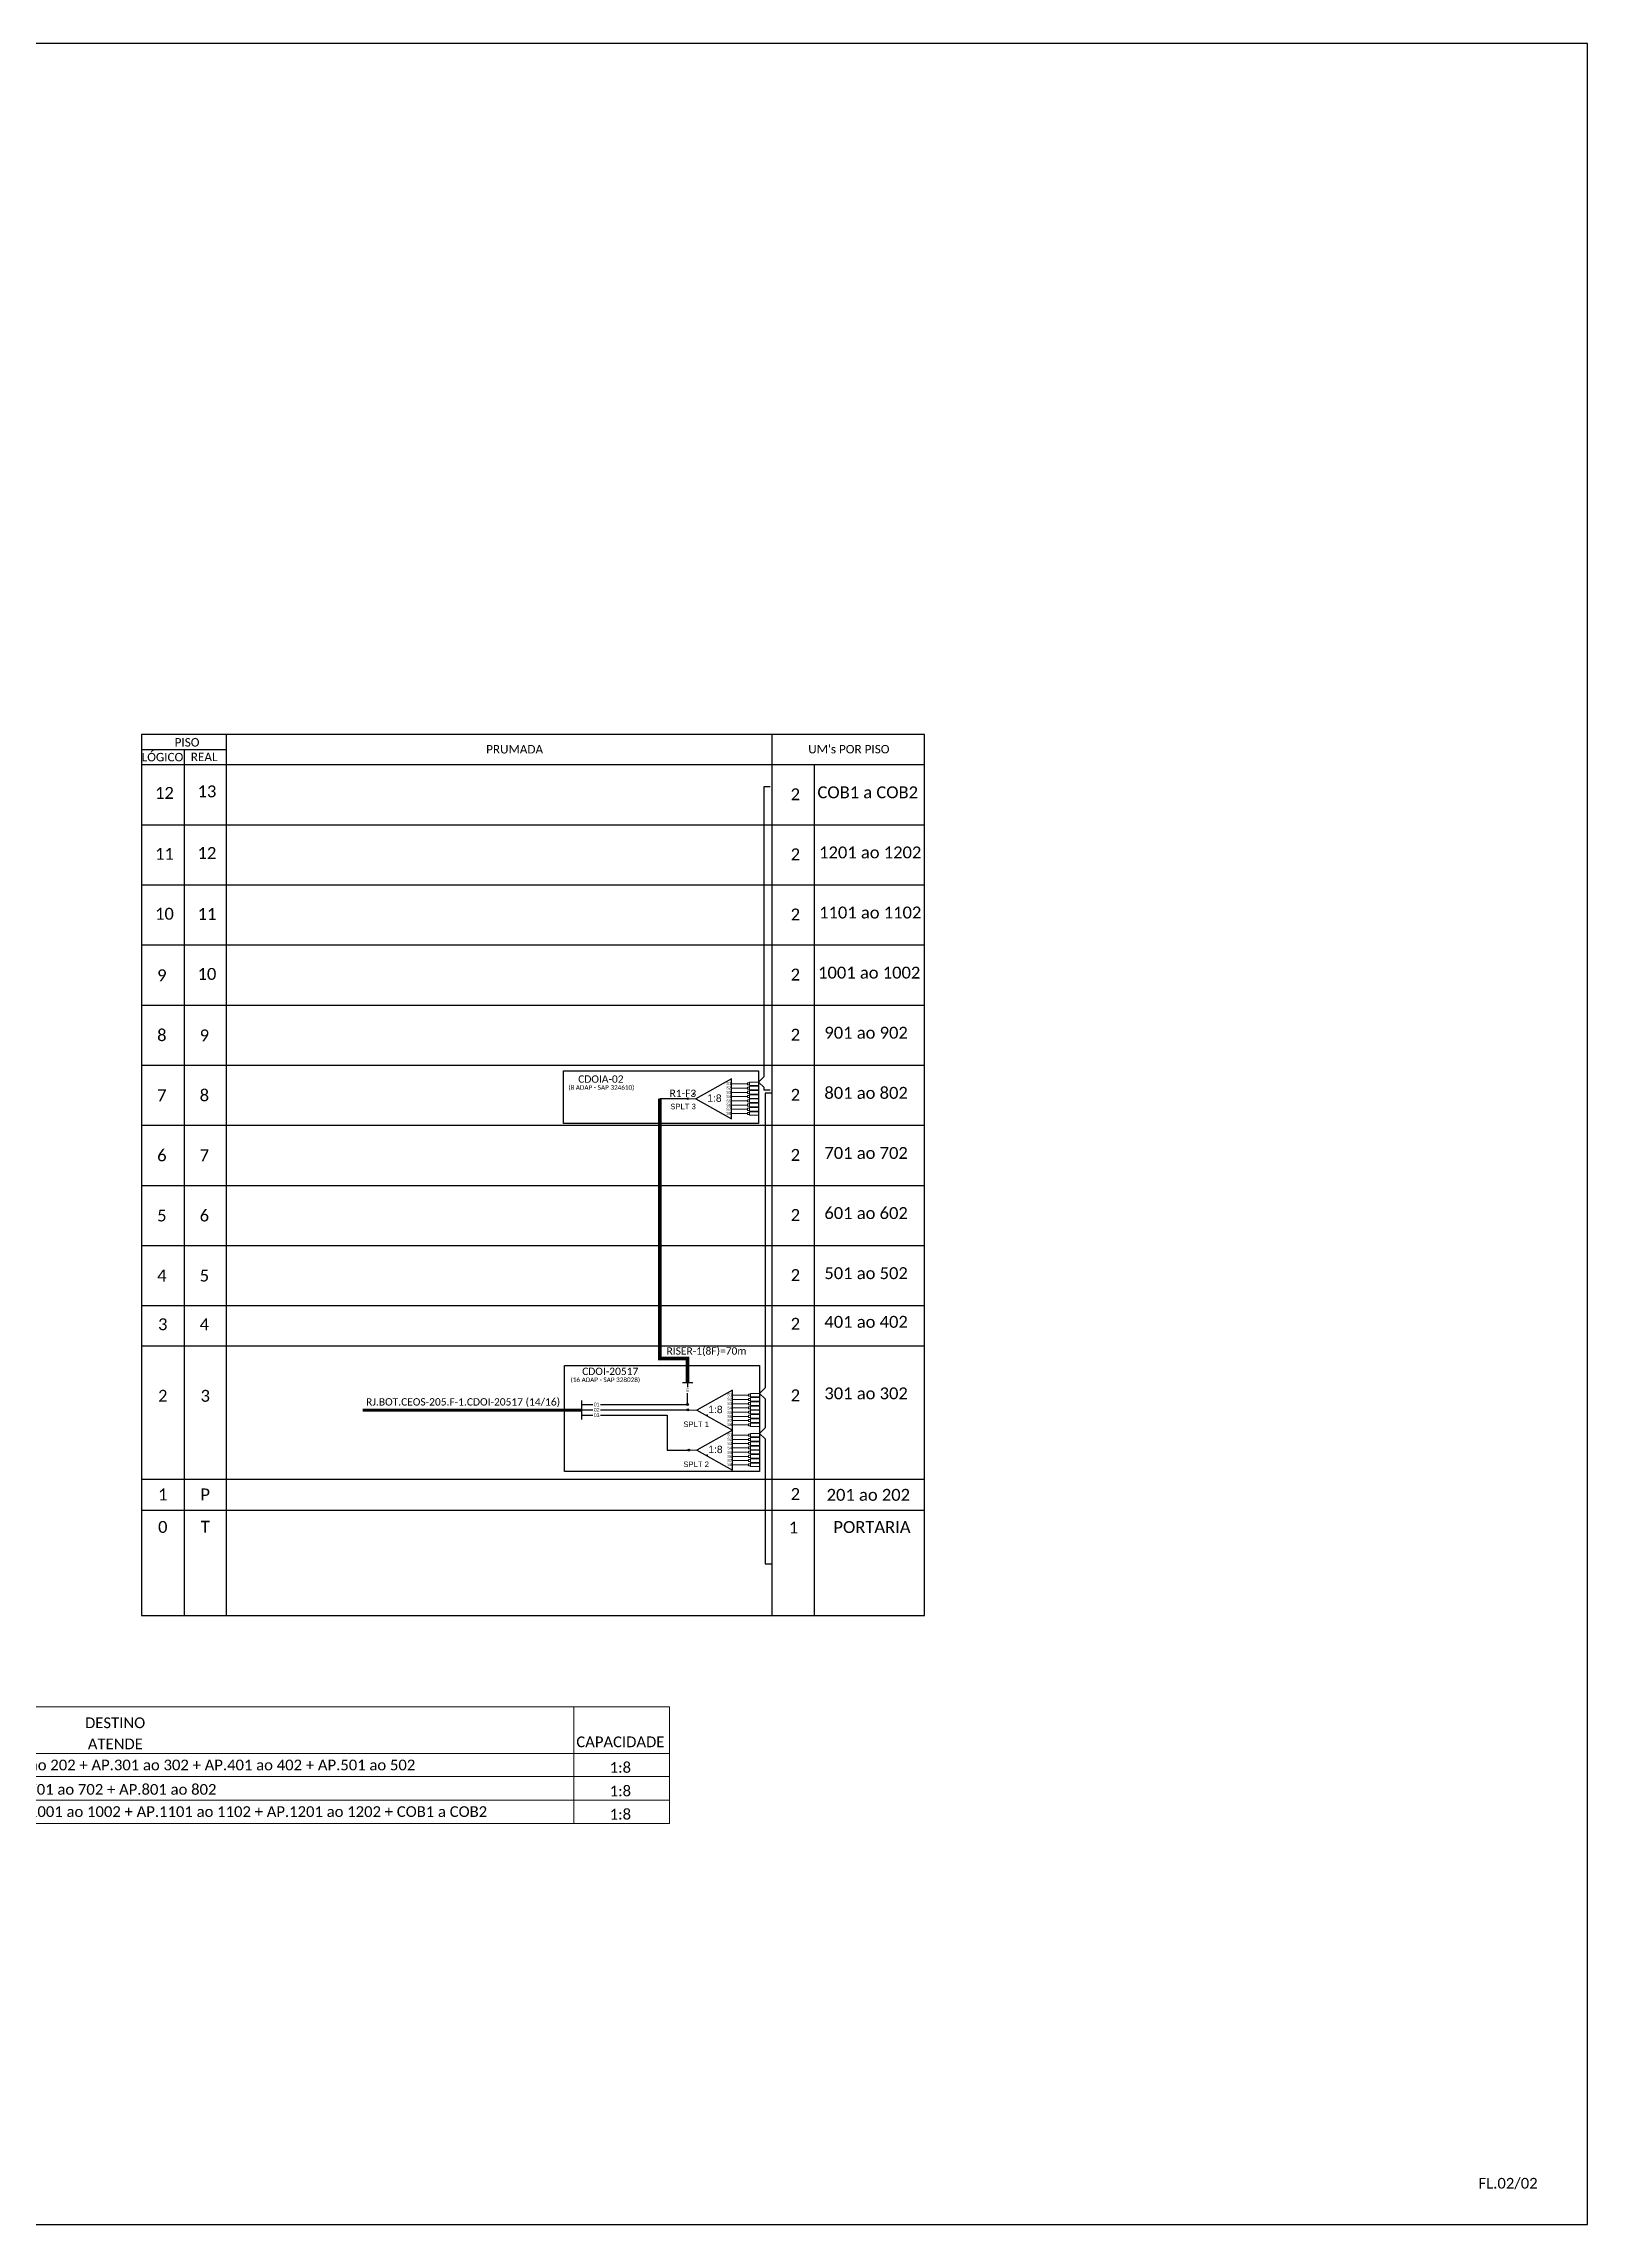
# Model space of a CAD drawing. Header units: metres. Extents: x -1286 to 444, y -500 to 94.
# Drawn here: x 23 to 444, y -500 to 94 of the extents above; entities that cross this region are included whole.
import ezdxf
from ezdxf.enums import TextEntityAlignment as Align

# ---------------------------------------------------------------- set-up
doc = ezdxf.new("R2010")
doc.units = ezdxf.units.M
doc.layers.add('(Notas)', color=7, linetype='Continuous', lineweight=0)
doc.layers.add('_NUMERAÇÃO_', color=34, linetype='Continuous', lineweight=0)
doc.styles.add('ARIAL', font='arial.ttf')
doc.styles.add('WMF-Calibri0', font='calibri.ttf')

# ---------------------------------------------------------------- blocks, each defined once
blk = doc.blocks.new('SPLT_1-8_SC-APC')
at = {"color": 1}
blk.add_lwpolyline([(-7.37, -2.1), (-17.04, -7.55), (-7.37, -13), (-7.37, -2.1)], dxfattribs=at)
at = {"color": 3, "lineweight": 0}
for points in [[(-2.99, -3.51), (-7.37, -3.51)], [(-7.37, -4.66), (-2.99, -4.66)], [(-7.37, -5.82), (-2.99, -5.82)], [(-2.41, -3.02), (-2.41, -4)], [(-2.41, -3.02), (0, -3.02)], [(-2.41, -4), (0, -4)], [(-2.41, -4.17), (-2.41, -5.16)], [(-2.41, -4.17), (0, -4.17)], [(-2.41, -5.16), (0, -5.16)], [(-2.41, -5.32), (-2.41, -6.31)], [(-2.41, -5.32), (0, -5.32)], [(-7.37, -6.97), (-2.99, -6.97)], [(-7.37, -8.12), (-2.99, -8.12)], [(-7.37, -9.28), (-2.99, -9.28)], [(-7.37, -10.43), (-2.99, -10.43)], [(-7.37, -11.58), (-2.99, -11.58)], [(-2.41, -6.31), (0, -6.31)], [(-2.41, -6.48), (-2.41, -7.46)], [(-2.41, -6.48), (0, -6.48)], [(-2.41, -7.46), (0, -7.46)], [(-2.41, -7.63), (-2.41, -8.62)], [(-2.41, -7.63), (0, -7.63)], [(-2.41, -8.62), (0, -8.62)], [(-2.41, -8.78), (-2.41, -9.77)], [(-2.41, -8.78), (0, -8.78)], [(-2.41, -9.77), (0, -9.77)], [(-2.41, -9.94), (-2.41, -10.92)], [(-2.41, -9.94), (0, -9.94)], [(-2.41, -10.92), (0, -10.92)], [(-2.41, -11.09), (-2.41, -12.08)], [(-2.41, -11.09), (0, -11.09)], [(-2.41, -12.08), (0, -12.08)]]:
    blk.add_lwpolyline(points, dxfattribs=at)
for points in [[(-2.99, -3.22), (-2.41, -3.22), (-2.41, -3.8), (-2.99, -3.8)], [(-2.99, -4.38), (-2.41, -4.38), (-2.41, -4.95), (-2.99, -4.95)], [(-2.99, -5.53), (-2.41, -5.53), (-2.41, -6.1), (-2.99, -6.1)], [(-2.99, -6.68), (-2.41, -6.68), (-2.41, -7.26), (-2.99, -7.26)], [(-2.99, -7.84), (-2.41, -7.84), (-2.41, -8.41), (-2.99, -8.41)], [(-2.99, -8.99), (-2.41, -8.99), (-2.41, -9.56), (-2.99, -9.56)], [(-2.99, -10.14), (-2.41, -10.14), (-2.41, -10.72), (-2.99, -10.72)], [(-2.99, -11.3), (-2.41, -11.3), (-2.41, -11.87), (-2.99, -11.87)]]:
    blk.add_lwpolyline(points, close=True, dxfattribs=at)
at = {"color": 1, "lineweight": 0}
blk.add_lwpolyline([(-17.04, -7.55), (-19.26, -7.55)], dxfattribs=at)
at = {"color": 1, "style": 'ARIAL'}
for s, height, p in [('S1', 0.75, (-8.74, -3.78)), ('S2', 0.75, (-8.74, -4.97)), ('S3', 0.75, (-8.74, -6.18)), ('1:8', 2, (-13.91, -8.4)), ('S4', 0.75, (-8.74, -7.36)), ('S5', 0.75, (-8.74, -8.57)), ('S6', 0.75, (-8.74, -9.69)), ('S7', 0.75, (-8.74, -10.78)), ('S8', 0.75, (-8.74, -11.9))]:
    blk.add_text(s, height=height, dxfattribs=at).set_placement(p)
blk = doc.blocks.new('SPLITTER FUTURO')
blk.add_point((0, 0))
at = {"style": 'ARIAL', "text_generation_flag": 6, "flags": 4}
for tag, p, height in [('SPLT', (-6.22, -4.1), 1.5), ('INSTAL.', (-6.25, -6.09), 1.25)]:
    blk.add_attdef(tag, p, '', height=height, rotation=180, dxfattribs=at)
blk = doc.blocks.new('SPLITTER_')
blk.add_point((0, 0))
at = {"style": 'ARIAL', "flags": 4}
blk.add_attdef('SPLT', (0, -3.26), '', height=1.5, dxfattribs=at)

msp = doc.modelspace()

# ---------------------------------------------------------------- hatches: boundary and pattern name
h = msp.add_hatch(color=3)
h.dxf.hatch_style = 1
edge = h.paths.add_edge_path()
edge.add_arc((198.86, -193.19), 0.242, 0, 360)
h = msp.add_hatch(color=3)
h.dxf.hatch_style = 1
edge = h.paths.add_edge_path()
edge.add_arc((198.83, -276.48), 0.256, 0, 360)
h = msp.add_hatch(color=3)
h.dxf.hatch_style = 1
edge = h.paths.add_edge_path()
edge.add_arc((198.88, -277.95), 0.256, 0, 360)
h = msp.add_hatch(color=3)
h.dxf.hatch_style = 1
edge = h.paths.add_edge_path()
edge.add_arc((199.16, -288.88), 0.256, 0, 360)

# ---------------------------------------------------------------- linework, layer by layer
at = {"layer": '(Notas)', "lineweight": 0}
msp.add_line((167.88, -390.59), (167.88, -358.79), dxfattribs=at)
msp.add_lwpolyline([(193.88, -358.79), (193.88, -390.59)], dxfattribs=at)
at = {"color": 5}
for p, q in [((198.86, -193.19), (191.29, -193.19)), ((198.83, -276.48), (198.83, -273.43))]:
    msp.add_line(p, q, dxfattribs=at)
at = {"color": 1}
msp.add_line((169.9, -275.41), (169.9, -280.59), dxfattribs=at)
msp.add_lwpolyline([(-397.08, -499.81), (443.92, -499.81), (443.92, 94.19), (-397.08, 94.19)], close=True)
at = {"color": 0}
for points in [[(263.4, -93.97), (50.09, -93.97)], [(50.09, -98.08), (73.24, -98.08)], [(50.09, -102.2), (263.4, -102.2)]]:
    msp.add_lwpolyline(points, dxfattribs=at)
for points in [[(50.09, -93.97), (50.09, -102.2)], [(73.24, -102.2), (73.24, -93.97)], [(221.81, -93.97), (221.81, -102.2)], [(263.4, -102.2), (263.4, -93.97)], [(61.66, -98.08), (61.66, -102.2)], [(50.09, -102.2), (263.4, -102.2)], [(50.09, -102.2), (50.09, -333.96), (263.4, -333.96), (263.4, -102.2)], [(61.66, -102.2), (61.66, -333.96)], [(73.24, -333.96), (73.24, -102.2)], [(221.81, -102.2), (221.81, -333.96)], [(233.39, -333.96), (233.39, -102.2)], [(50.09, -118.57), (263.4, -118.57)], [(50.09, -134.94), (263.4, -134.94)], [(50.09, -151.31), (263.4, -151.31)], [(50.09, -167.68), (263.4, -167.68)], [(50.09, -184.06), (263.4, -184.06)], [(50.09, -200.43), (263.4, -200.43)], [(50.09, -216.8), (263.4, -216.8)], [(50.09, -233.17), (263.4, -233.17)], [(50.09, -249.54), (263.4, -249.54)], [(50.09, -260.46), (263.4, -260.46)], [(50.09, -296.8), (263.4, -296.8)], [(50.09, -305.26), (263.4, -305.26)]]:
    msp.add_lwpolyline(points)
at = {"color": 3}
for points in [[(221.34, -190.88), (219.69, -190.88), (219.69, -190.17), (218.12, -188.66), (219.69, -187.15), (219.69, -108.13), (221.34, -108.13)], [(221.62, -191.69), (219.97, -191.69), (219.96, -271.95), (218.39, -273.45), (219.96, -274.96), (219.96, -282.85), (218.39, -284.35), (219.96, -285.86), (219.96, -319.89), (221.61, -319.89)], [(169.9, -276.48), (173.06, -276.48)], [(169.9, -277.94), (173.06, -277.94)], [(175.13, -276.48), (198.83, -276.48)]]:
    msp.add_lwpolyline(points, dxfattribs=at)
at = {"color": 1}
for points in [[(164.99, -185.64), (218.12, -185.64), (218.12, -199.96), (164.99, -199.96)], [(165.27, -265.85), (218.39, -265.85), (218.39, -294.7), (165.27, -294.7)]]:
    msp.add_lwpolyline(points, close=True, dxfattribs=at)
at = {"color": 5, "const_width": 1}
msp.add_lwpolyline([(198.82, -270.47), (198.82, -263.95), (191.29, -263.95), (191.29, -193.19)], dxfattribs=at)
at = {"color": 5}
for points in [[(197.47, -270.47), (200.26, -270.47)], [(198.82, -270.47), (198.82, -271.79)]]:
    msp.add_lwpolyline(points, dxfattribs=at)
at = {"color": 1}
msp.add_lwpolyline([(110.34, -278.04, 0.8, 0.8, 0), (169.9, -278, 0.8, 0.8, 0)], format="xyseb", dxfattribs=at)
at = {"color": 2}
for points in [[(169.9, -277.94), (173.06, -277.94)], [(175.13, -277.94), (198.88, -277.95)]]:
    msp.add_lwpolyline(points, dxfattribs=at)
at = {"color": 7}
for points in [[(169.9, -279.41), (173.06, -279.41)], [(175.13, -279.41), (193.27, -279.41), (193.27, -288.88), (199.13, -288.88)]]:
    msp.add_lwpolyline(points, dxfattribs=at)
at = {"color": 3}
for centre, radius in [((198.86, -193.19), 0.242), ((198.83, -276.48), 0.256), ((198.88, -277.95), 0.256), ((199.16, -288.88), 0.256)]:
    msp.add_circle(centre, radius, dxfattribs=at)
at = {"layer": '_NUMERAÇÃO_', "color": 0, "lineweight": 0}
for p, q in [((193.88, -358.79), (-143.99, -358.79)), ((193.88, -371.51), (-71.36, -371.51)), ((193.88, -377.85), (-71.36, -377.85)), ((193.88, -384.26), (-71.36, -384.26)), ((193.88, -390.59), (-143.99, -390.59)), ((193.88, -390.59), (-71.36, -390.59))]:
    msp.add_line(p, q, dxfattribs=at)

# ---------------------------------------------------------------- block references
at = {"color": 3}
for p in [(218.12, -185.64), (218.39, -270.44), (218.39, -281.33)]:
    msp.add_blockref('SPLT_1-8_SC-APC', p, dxfattribs=at)
ref = msp.add_blockref('SPLITTER FUTURO', (200.32, -191.98))
ref.add_attrib('SPLT', 'SPLT 3', (194.1, -196.07), dxfattribs={"height": 1.5, "rotation": 180, "style": 'ARIAL', "text_generation_flag": 6})
ref = msp.add_blockref('SPLITTER_', (204.2, -279.36), dxfattribs=dict(xscale=-1))
ref.add_attrib('SPLT', 'SPLT 1', (197.67, -282.62), dxfattribs={"height": 1.5, "style": 'ARIAL'})
ref = msp.add_blockref('SPLITTER_', (204.2, -290.26), dxfattribs=dict(xscale=-1))
ref.add_attrib('SPLT', 'SPLT 2', (197.67, -293.52), dxfattribs={"height": 1.5, "style": 'ARIAL'})

# ---------------------------------------------------------------- texts
at = {"color": 0, "style": 'WMF-Calibri0'}
for s, p in [('     PISO', (55.05, -97.27)), ('  LÓGICO', (48.51, -101.3)), ('    REAL', (60.27, -101.25)), ('PRUMADA', (143.96, -99.16)), ("UM's POR PISO", (231.7, -99.13))]:
    msp.add_text(s, height=2.3, dxfattribs=at).set_placement(p)
at = {"color": 7, "style": 'WMF-Calibri0'}
for s, p in [('12', (56.34, -109.9)), ('13', (67.91, -109.48)), ('12', (67.91, -126.27)), ('11', (56.34, -126.49)), ('10', (56.34, -142.82)), ('11', (67.91, -142.86)), ('10', (67.91, -159.2))]:
    msp.add_text(s, height=3.24, dxfattribs=at).set_placement(p, align=Align.MIDDLE_CENTER)
for s, p in [('COB1 a COB2', (234.21, -111.36)), ('1201 ao 1202', (234.66, -127.73)), ('1101 ao 1102', (234.66, -144.1)), ('1001 ao 1002', (234.38, -160.47)), ('901 ao 902', (236.09, -176.84)), ('801 ao 802', (236.09, -193.22)), ('701 ao 702', (236.09, -209.59)), ('601 ao 602', (236.09, -225.96)), ('501 ao 502', (236.09, -242.33)), ('401 ao 402', (236.09, -255.59)), ('301 ao 302', (236.09, -275.07)), ('201 ao 202', (236.7, -302.71)), ('PORTARIA', (238.55, -311.48))]:
    msp.add_text(s, height=3.24, dxfattribs=at).set_placement(p)
at = {"color": 1, "style": 'WMF-Calibri0'}
for s, p in [('(8 ADAP - SAP 324610)', (175.34, -190.76)), ('(16 ADAP - SAP 328028)', (176.42, -270.38))]:
    msp.add_text(s, height=1.25, dxfattribs=at).set_placement(p, align=Align.CENTER)
for s, p in [('CDOIA-02', (169.04, -188.84)), ('CDOI-20517', (170.12, -268.45)), ('RJ.BOT.CEOS-205.F-1.CDOI-20517 (14/16)', (111.26, -276.77))]:
    msp.add_text(s, height=2, dxfattribs=at).set_placement(p)
at = {"color": 5, "style": 'WMF-Calibri0'}
for s, p in [('R1-F3', (193.93, -192.71)), ('RISER-1(8F)=70m', (193.11, -262.9))]:
    msp.add_text(s, height=2, dxfattribs=at).set_placement(p)
at = {"style": 'ARIAL'}
msp.add_text('01', height=0.75, rotation=90, dxfattribs=at).set_placement((198.88, -272.5), align=Align.MIDDLE_CENTER)
for s, p in [('01', (174.06, -276.48)), ('02', (174.06, -277.94)), ('03', (174.06, -279.41))]:
    msp.add_text(s, height=1, dxfattribs=at).set_placement(p, align=Align.MIDDLE_CENTER)
at = {"color": 7, "linetype": 'Continuous', "lineweight": 0, "style": 'WMF-Calibri0'}
for s, height, p in [('DESTINO', 2.911, (42.9, -363.18)), ('ATENDE', 2.911, (42.96, -368.93)), ('CAPACIDADE', 2.911, (180.52, -368.37)), ('PORTARIA + AP.201 ao 202 + AP.301 ao 302 + AP.401 ao 402 + AP.501 ao 502', 2.9106, (53.54, -374.67)), ('1:8', 2.911, (180.52, -375.33)), ('AP.601 ao 602 + AP.701 ao 702 + AP.801 ao 802', 2.9106, (26.4, -381.32)), ('1:8', 2.911, (180.52, -381.74)), ('AP.901 ao 902 + AP.1001 ao 1002 + AP.1101 ao 1102 + AP.1201 ao 1202 + COB1 a COB2', 2.9106, (63.36, -387.37)), ('1:8', 2.911, (180.52, -388.08)), ('FL.02/02', 2.911, (422.32, -488.6))]:
    msp.add_text(s, height=height, dxfattribs=at).set_placement(p, align=Align.MIDDLE_CENTER)
at = {"color": 7, "style": 'WMF-Calibri0'}
for tag, flags, p in [('2', 4, (228.19, -110.27)), ('2', 4, (228.19, -126.64)), ('2', 4, (228.19, -143.01)), ('9', 4, (55.63, -159.58)), ('2', 4, (228.19, -159.38)), ('8', 4, (55.63, -175.88)), ('9', 4, (67.21, -175.95)), ('2', 4, (228.19, -175.76)), ('7', 4, (55.63, -192.26)), ('8', 4, (67.21, -192.26)), ('2', 4, (228.19, -192.13)), ('6', 4, (55.63, -208.63)), ('7', 4, (67.21, -208.63)), ('2', 4, (228.19, -208.5)), ('5', 4, (55.63, -225)), ('6', 4, (67.21, -225)), ('2', 4, (228.19, -224.87)), ('4', 4, (55.63, -241.37)), ('5', 4, (67.21, -241.37)), ('2', 4, (228.19, -241.24)), ('3', 4, (55.88, -254.63)), ('4', 4, (67.21, -254.63)), ('2', 4, (228.19, -254.5)), ('2', 4, (55.88, -274.12)), ('3', 4, (67.45, -274.12)), ('2', 4, (228.19, -273.99)), ('1', 4, (55.88, -300.99)), ('P', 4, (67.45, -300.98)), ('2', 4, (228.19, -300.86)), ('0', 4, (55.88, -309.83)), ('T', 12, (67.45, -309.79)), ('1', 4, (227.67, -309.99))]:
    msp.add_attdef(tag, text='XX', height=3.24, dxfattribs=dict(at, flags=flags)).set_placement(p, align=Align.MIDDLE_CENTER)

doc.saveas('drawing.dxf')
